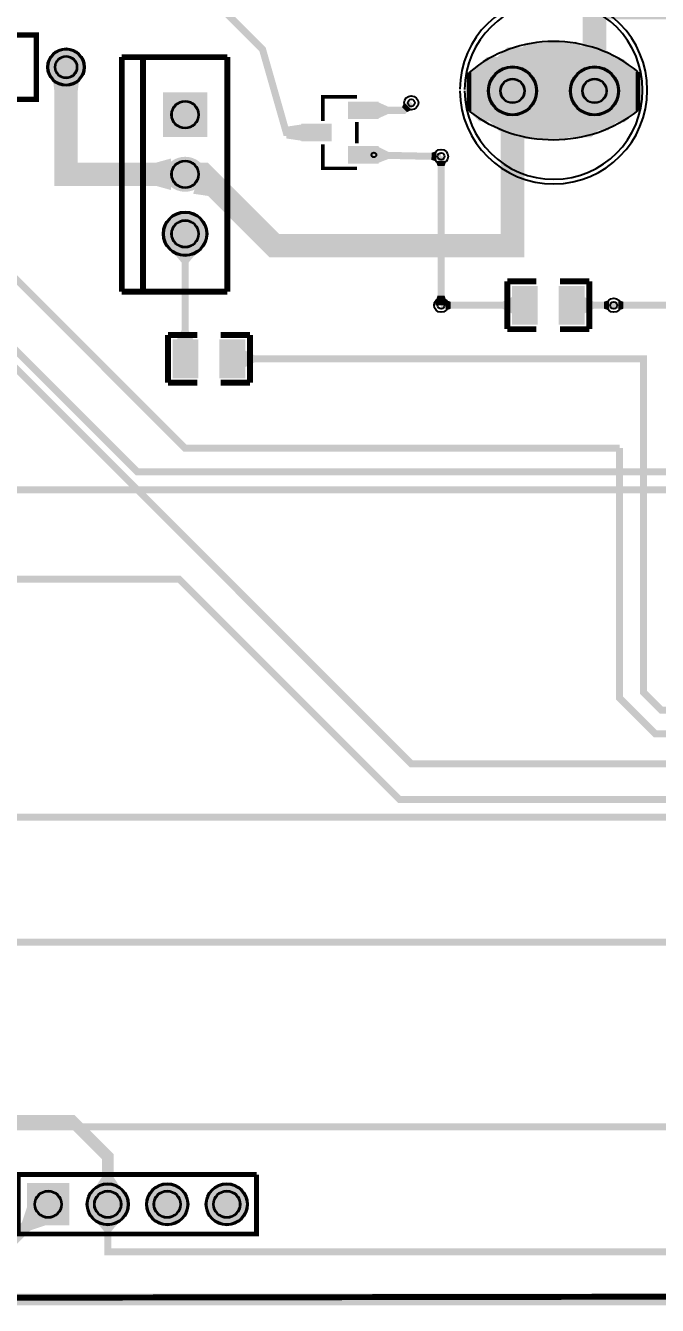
# Model space of a CAD drawing. Header units: millimetres. Extents: x 1 to 169, y 35 to 120.
# Drawn here: x 54.4 to 81.4, y 35.1 to 89.7 of the extents above; entities that cross this region are included whole.
import ezdxf

# ---------------------------------------------------------------- set-up
doc = ezdxf.new("R2010")
doc.units = ezdxf.units.MM
for name, color, linetype, true_color in [('BoardOutline', 7, 'Continuous', 0xff00ff), ('BottomLayer', 7, 'Continuous', 0x0000ff), ('BottomSolderLayer', 7, 'Continuous', 0xaa00ff), ('Document', 7, 'Continuous', 0xffffff), ('Hole', 7, 'Continuous', 0x000000), ('Multi-Layer', 7, 'Continuous', 0xc0c0c0), ('TopLayer', 7, 'Continuous', 0xff0000), ('TopPasterLayer', 7, 'Continuous', 0x808080), ('TopSilkLayer', 7, 'Continuous', 0xffff00), ('TopSolderLayer', 7, 'Continuous', 0x800080)]:
    doc.layers.add(name, color=color, linetype=linetype, true_color=true_color)

msp = doc.modelspace()

# ---------------------------------------------------------------- hatches: boundary and pattern name
at = {"layer": 'BottomLayer'}
for points in [[(72.361, 83.876), (71.911, 83.876), (71.986, 83.666), (72.286, 83.666)], [(72.361, 77.923), (71.911, 77.923), (71.986, 78.133), (72.286, 78.133)], [(79.701, 77.499), (79.701, 77.949), (79.911, 77.874), (79.911, 77.574)]]:
    msp.add_hatch(color=256, dxfattribs=at).paths.add_polyline_path(points)
at = {"layer": 'BottomSolderLayer'}
for points in [[(55.333, 87.884, 1), (56.935, 87.884, 1)], [(74.133, 86.868, 1), (76.235, 86.868, 1)], [(77.633, 86.868, 1), (79.735, 86.868, 1)], [(60.264, 84.902), (60.264, 86.802), (62.164, 86.802), (62.164, 84.902)], [(62.165, 83.312, -0.785398), (60.263, 83.312), (60.263, 83.312, -0.785398), (62.165, 83.312)], [(60.264, 80.772, 1), (62.165, 80.772, 1)], [(54.471, 40.271), (56.273, 40.271), (56.273, 38.469), (54.471, 38.469)], [(57.011, 39.37, 1), (58.813, 39.37, 1)], [(59.551, 39.37, 1), (61.353, 39.37, 1)], [(62.091, 39.37, 1), (63.893, 39.37, 1)]]:
    msp.add_hatch(color=256, dxfattribs=at).paths.add_polyline_path(points)
at = {"layer": 'Multi-Layer'}
for points in [[(55.384, 87.884, 1), (56.884, 87.884, 1)], [(74.184, 86.868, 1), (76.184, 86.868, 1)], [(77.684, 86.868, 1), (79.684, 86.868, 1)], [(60.315, 84.953), (60.315, 86.751), (62.113, 86.751), (62.113, 84.953)], [(62.114, 83.312, -0.785398), (60.314, 83.312), (60.314, 83.312, -0.785398), (62.114, 83.312)], [(60.314, 80.772, 1), (62.114, 80.772, 1)], [(54.522, 40.22), (56.222, 40.22), (56.222, 38.52), (54.522, 38.52)], [(57.062, 39.37, 1), (58.762, 39.37, 1)], [(59.602, 39.37, 1), (61.302, 39.37, 1)], [(62.142, 39.37, 1), (63.842, 39.37, 1)]]:
    msp.add_hatch(color=256, dxfattribs=at).paths.add_polyline_path(points)
at = {"layer": 'TopLayer'}
for points in [[(79.434, 87.529), (77.934, 87.529), (78.184, 88.229), (79.184, 88.229)], [(56.697, 87.388), (55.572, 87.388), (55.634, 86.863), (56.634, 86.863)], [(68.193, 86.39), (69.443, 86.39), (69.443, 85.69), (68.193, 85.69)], [(69.443, 86.39), (69.443, 85.69), (69.893, 85.89), (69.893, 86.19)], [(70.885, 86.061), (70.567, 86.379), (70.471, 86.177), (70.683, 85.965)], [(75.934, 86.206), (74.434, 86.206), (74.684, 85.506), (75.684, 85.506)], [(66.193, 84.74), (66.193, 85.44), (65.532, 85.34), (65.532, 84.84)], [(66.193, 84.74), (66.193, 85.44), (65.743, 85.24), (65.743, 84.94)], [(66.193, 84.74), (66.193, 85.44), (65.786, 85.34), (65.786, 84.84)], [(66.193, 85.44), (67.443, 85.44), (67.443, 84.74), (66.193, 84.74)], [(68.193, 84.49), (69.443, 84.49), (69.443, 83.79), (68.193, 83.79)], [(69.443, 84.49), (69.443, 83.79), (69.893, 83.967), (69.893, 84.267)], [(71.94, 84.301), (71.936, 83.851), (71.727, 83.927), (71.729, 84.228)], [(60.619, 82.637), (60.619, 83.987), (59.989, 83.812), (59.989, 82.812)], [(61.996, 83.758), (61.558, 82.481), (62.193, 82.388), (62.554, 83.442)], [(61.889, 80.177), (60.539, 80.177), (61.064, 79.547), (61.364, 79.547)], [(75.208, 77.349), (75.208, 78.099), (74.758, 77.874), (74.758, 77.574)], [(76.208, 76.949), (75.208, 76.949), (75.208, 78.499), (76.208, 78.499)], [(78.208, 76.949), (77.208, 76.949), (77.208, 78.499), (78.208, 78.499)], [(78.208, 78.099), (78.208, 77.349), (78.658, 77.574), (78.658, 77.874)], [(72.335, 77.499), (72.335, 77.949), (72.545, 77.874), (72.545, 77.574)], [(79.304, 77.499), (79.304, 77.949), (79.094, 77.874), (79.094, 77.574)], [(60.839, 76.213), (61.589, 76.213), (61.364, 76.663), (61.064, 76.663)], [(61.73, 74.663), (60.73, 74.663), (60.73, 76.213), (61.73, 76.213)], [(63.73, 74.663), (62.73, 74.663), (62.73, 76.213), (63.73, 76.213)], [(63.73, 75.813), (63.73, 75.063), (64.18, 75.288), (64.18, 75.588)], [(58.55, 39.932), (57.275, 39.932), (57.662, 40.527), (58.162, 40.527)], [(55.406, 38.52), (54.522, 39.404), (54.257, 38.608), (54.61, 38.255)], [(58.55, 38.808), (57.275, 38.808), (57.762, 38.213), (58.062, 38.213)]]:
    msp.add_hatch(color=256, dxfattribs=at).paths.add_polyline_path(points)
at = {"layer": 'TopPasterLayer'}
for points in [[(68.193, 86.39), (69.443, 86.39), (69.443, 85.69), (68.193, 85.69)], [(66.193, 85.44), (67.443, 85.44), (67.443, 84.74), (66.193, 84.74)], [(68.193, 84.49), (69.443, 84.49), (69.443, 83.79), (68.193, 83.79)], [(76.208, 76.949), (75.208, 76.949), (75.208, 78.499), (76.208, 78.499)], [(78.208, 76.949), (77.208, 76.949), (77.208, 78.499), (78.208, 78.499)], [(61.73, 74.663), (60.73, 74.663), (60.73, 76.213), (61.73, 76.213)], [(63.73, 74.663), (62.73, 74.663), (62.73, 76.213), (63.73, 76.213)]]:
    msp.add_hatch(color=256, dxfattribs=at).paths.add_polyline_path(points)
at = {"layer": 'TopSilkLayer'}
msp.add_hatch(color=256, dxfattribs=at).paths.add_polyline_path([(73.33, 86.005), (73.33, 86.005), (73.33, 87.656), (73.432, 87.656), (74.092, 88.316), (74.549, 88.316), (74.956, 88.722), (75.591, 88.722), (75.794, 88.926), (76.708, 88.926), (76.784, 89.002), (76.81, 88.976), (77.902, 88.976), (78.105, 88.773), (78.74, 88.773), (78.943, 88.57), (79.248, 88.57), (79.553, 88.265), (79.578, 88.291), (79.934, 88.214), (80.544, 87.681), (80.544, 86.03), (80.467, 86.03), (79.959, 85.522), (79.604, 85.522), (79.248, 85.166), (79.223, 85.192), (78.842, 85.192), (78.537, 84.887), (77.572, 84.887), (77.419, 84.735), (77.343, 84.811), (75.667, 84.811), (75.337, 85.141), (74.625, 85.141), (74.194, 85.573), (73.762, 85.573)])
at = {"layer": 'TopSolderLayer'}
for points in [[(55.333, 87.884, 1), (56.935, 87.884, 1)], [(74.133, 86.868, 1), (76.235, 86.868, 1)], [(77.633, 86.868, 1), (79.735, 86.868, 1)], [(60.264, 84.902), (60.264, 86.802), (62.164, 86.802), (62.164, 84.902)], [(68.168, 86.416), (69.469, 86.416), (69.469, 85.665), (68.168, 85.665)], [(66.168, 85.466), (67.469, 85.466), (67.469, 84.715), (66.168, 84.715)], [(68.168, 84.516), (69.469, 84.516), (69.469, 83.765), (68.168, 83.765)], [(62.165, 83.312, -0.785398), (60.263, 83.312), (60.263, 83.312, -0.785398), (62.165, 83.312)], [(60.264, 80.772, 1), (62.165, 80.772, 1)], [(76.259, 76.898), (75.157, 76.898), (75.157, 78.55), (76.259, 78.55)], [(78.259, 76.898), (77.157, 76.898), (77.157, 78.55), (78.259, 78.55)], [(61.781, 74.612), (60.679, 74.612), (60.679, 76.264), (61.781, 76.264)], [(63.781, 74.612), (62.679, 74.612), (62.679, 76.264), (63.781, 76.264)], [(54.471, 40.271), (56.273, 40.271), (56.273, 38.469), (54.471, 38.469)], [(57.011, 39.37, 1), (58.813, 39.37, 1)], [(59.551, 39.37, 1), (61.353, 39.37, 1)], [(62.091, 39.37, 1), (63.893, 39.37, 1)]]:
    msp.add_hatch(color=256, dxfattribs=at).paths.add_polyline_path(points)

# ---------------------------------------------------------------- linework, layer by layer
at = {"layer": 'BoardOutline', "const_width": 0.254}
msp.add_lwpolyline([(168.91, 35.56), (1.778, 35.306), (1.778, 118.618), (84.836, 118.618), (169.164, 118.364), (168.91, 35.56)], close=True, dxfattribs=at)
at = {"layer": 'BottomLayer'}
for points, const_width in [([(72.136, 77.978), (72.136, 84.074)], 0.3), ([(30.734, 82.55), (47.244, 82.55), (59.182, 70.612), (94.488, 70.612)], 0.3), ([(72.136, 77.978), (72.136, 77.724)], 0.5), ([(79.502, 77.724), (89.154, 77.724), (94.742, 72.136)], 0.3), ([(31.242, 69.596), (31.496, 69.85), (93.472, 69.85)], 0.3), ([(6.35, 51.816), (6.35, 48.26), (11.938, 42.672), (87.122, 42.672), (104.14, 59.69), (104.14, 61.722)], 0.3), ([(36.068, 56.642), (36.83, 55.88), (94.996, 55.88), (94.996, 61.214), (96.52, 61.214)], 0.3)]:
    msp.add_lwpolyline(points, dxfattribs=dict(at, const_width=const_width))
at = {"layer": 'BottomSolderLayer'}
for centre, radius in [((56.134, 87.884), 0.801), ((56.134, 87.884), 0.48), ((75.184, 86.868), 1.051), ((78.684, 86.868), 1.051), ((75.184, 86.868), 0.525), ((78.684, 86.868), 0.525), ((61.214, 85.852), 0.59), ((61.214, 83.312), 0.59), ((61.214, 80.772), 0.951), ((61.214, 80.772), 0.59), ((55.372, 39.37), 0.583), ((57.912, 39.37), 0.901), ((57.912, 39.37), 0.583), ((60.452, 39.37), 0.901), ((60.452, 39.37), 0.583), ((62.992, 39.37), 0.901), ((62.992, 39.37), 0.583)]:
    msp.add_circle(centre, radius, dxfattribs=at)
at = {"layer": 'Document'}
msp.add_circle((69.268, 84.14), 0.1, dxfattribs=at)
at = {"layer": 'Hole'}
for centre in [(70.866, 86.36), (72.136, 84.074), (72.136, 77.724), (79.502, 77.724)]:
    msp.add_circle(centre, 0.15, dxfattribs=at)
at = {"layer": 'Multi-Layer'}
for centre, radius in [((56.134, 87.884), 0.75), ((56.134, 87.884), 0.45), ((75.184, 86.868), 1), ((75.184, 86.868), 0.5), ((78.684, 86.868), 1), ((78.684, 86.868), 0.5), ((61.214, 85.852), 0.559), ((70.866, 86.36), 0.3), ((72.136, 84.074), 0.3), ((61.214, 83.312), 0.559), ((61.214, 80.772), 0.9), ((61.214, 80.772), 0.559), ((72.136, 77.724), 0.3), ((79.502, 77.724), 0.3), ((55.372, 39.37), 0.55), ((57.912, 39.37), 0.85), ((57.912, 39.37), 0.55), ((60.452, 39.37), 0.85), ((60.452, 39.37), 0.55), ((62.992, 39.37), 0.85), ((62.992, 39.37), 0.55)]:
    msp.add_circle(centre, radius, dxfattribs=at)
at = {"layer": 'TopLayer'}
for points, const_width in [([(66.818, 85.09), (65.532, 85.09), (64.516, 88.646), (58.674, 94.488), (49.276, 94.488), (39.624, 104.14), (25.908, 104.14), (20.32, 109.728)], 0.3), ([(78.684, 86.868), (78.684, 90.424), (81.948, 90.424), (85.598, 96.774)], 1), ([(79.756, 71.628), (79.756, 71.628), (61.214, 71.628), (39.37, 93.472), (30.979, 93.472)], 0.3), ([(61.214, 83.312), (56.134, 83.312), (56.134, 87.884)], 1), ([(75.184, 86.868), (75.184, 80.264), (65.024, 80.264), (61.976, 83.312), (61.214, 83.312)], 1), ([(68.818, 86.04), (70.546, 86.04), (70.866, 86.36)], 0.3), ([(66.818, 85.09), (65.532, 85.09)], 0.5), ([(66.818, 85.09), (65.786, 85.09)], 0.5), ([(72.136, 84.074), (71.882, 84.074), (68.818, 84.14)], 0.3), ([(43.933, 82.804), (46.228, 82.804), (70.866, 58.166), (97.536, 58.166)], 0.3), ([(61.214, 80.772), (61.214, 75.438), (61.23, 75.438)], 0.3), ([(75.708, 77.724), (72.136, 77.724)], 0.3), ([(77.708, 77.724), (79.502, 77.724)], 0.3), ([(101.237, 63.576), (101.237, 60.452), (81.534, 60.452), (80.772, 61.214), (80.772, 75.438), (63.23, 75.438)], 0.3), ([(102.037, 63.576), (102.037, 59.436), (81.28, 59.436), (79.756, 60.96), (79.756, 71.628)], 0.3), ([(53.077, 66.04), (55.118, 66.04)], 0.3), ([(55.118, 66.04), (60.96, 66.04), (70.358, 56.642), (97.79, 56.642), (99.314, 58.166)], 0.3), ([(105.08, 65.018), (107.955, 65.018), (109.728, 63.245), (109.728, 62.738), (84.328, 37.338), (57.912, 37.338), (57.912, 39.37)], 0.3), ([(100.439, 58.663), (100.439, 57.513), (93.472, 50.546), (54.864, 50.546)], 0.3), ([(52.832, 50.546), (54.864, 50.546)], 0.3), ([(53.086, 42.926), (56.388, 42.926), (57.912, 41.402), (57.912, 39.37)], 0.5), ([(18.034, 37.592), (53.594, 37.592), (55.372, 39.37)], 0.5)]:
    msp.add_lwpolyline(points, dxfattribs=dict(at, const_width=const_width))
at = {"layer": 'TopSilkLayer'}
for points, const_width in [([(169.164, 118.618), (169.164, 118.618), (1.524, 118.872), (1.524, 35.306), (169.164, 35.306), (169.164, 118.618)], 0.5), ([(54.864, 86.513), (49.657, 86.513), (49.657, 89.256), (54.864, 89.256), (54.864, 86.513)], 0.229)]:
    msp.add_lwpolyline(points, close=True, dxfattribs=dict(at, const_width=const_width))
for points, const_width in [([(58.514, 78.308), (58.514, 88.308)], 0.254), ([(63.015, 88.308), (58.514, 88.308)], 0.254), ([(59.413, 78.308), (59.413, 88.308)], 0.254), ([(63.015, 78.308), (63.015, 88.308)], 0.254), ([(73.33, 87.656), (73.33, 86.005)], 0.203), ([(80.544, 87.681), (80.544, 86.03)], 0.203), ([(68.544, 86.616), (67.092, 86.616), (67.092, 85.585)], 0.152), ([(68.544, 85.546), (68.544, 84.635)], 0.152), ([(68.544, 83.564), (67.092, 83.564), (67.092, 84.596)], 0.152), ([(76.208, 78.744), (74.958, 78.744)], 0.254), ([(74.958, 76.704), (74.958, 78.744)], 0.254), ([(77.208, 78.744), (78.458, 78.744)], 0.254), ([(78.458, 76.704), (78.458, 78.744)], 0.254), ([(63.015, 78.308), (58.514, 78.308)], 0.254), ([(61.73, 76.458), (60.48, 76.458)], 0.254), ([(60.48, 74.418), (60.48, 76.458)], 0.254), ([(62.73, 76.458), (63.98, 76.458)], 0.254), ([(63.98, 74.418), (63.98, 76.458)], 0.254), ([(76.208, 76.704), (74.958, 76.704)], 0.254), ([(77.208, 76.704), (78.458, 76.704)], 0.254), ([(61.73, 74.418), (60.48, 74.418)], 0.254), ([(62.73, 74.418), (63.98, 74.418)], 0.254), ([(64.262, 40.64), (64.262, 38.1), (54.102, 38.1), (54.102, 40.64), (56.007, 40.64)], 0.203), ([(64.262, 40.64), (56.007, 40.64)], 0.203)]:
    msp.add_lwpolyline(points, dxfattribs=dict(at, const_width=const_width))
for centre, radius, start, end in [((76.936, 86.902), 4, 180.4912, 179.5088), ((76.937, 86.901), 3.8, 180.4979, 179.5021), ((76.952, 83.35), 5.627, 50.3331, 130.0703), ((76.92, 90.681), 5.896, 232.4871, 307.9164)]:
    msp.add_arc(centre, radius, start, end, dxfattribs=at)
at = {"layer": 'TopSolderLayer'}
for centre, radius in [((56.134, 87.884), 0.801), ((56.134, 87.884), 0.48), ((75.184, 86.868), 1.051), ((78.684, 86.868), 1.051), ((75.184, 86.868), 0.525), ((78.684, 86.868), 0.525), ((61.214, 85.852), 0.59), ((61.214, 83.312), 0.59), ((61.214, 80.772), 0.951), ((61.214, 80.772), 0.59), ((55.372, 39.37), 0.583), ((57.912, 39.37), 0.901), ((57.912, 39.37), 0.583), ((60.452, 39.37), 0.901), ((60.452, 39.37), 0.583), ((62.992, 39.37), 0.901), ((62.992, 39.37), 0.583)]:
    msp.add_circle(centre, radius, dxfattribs=at)

doc.saveas('drawing.dxf')
